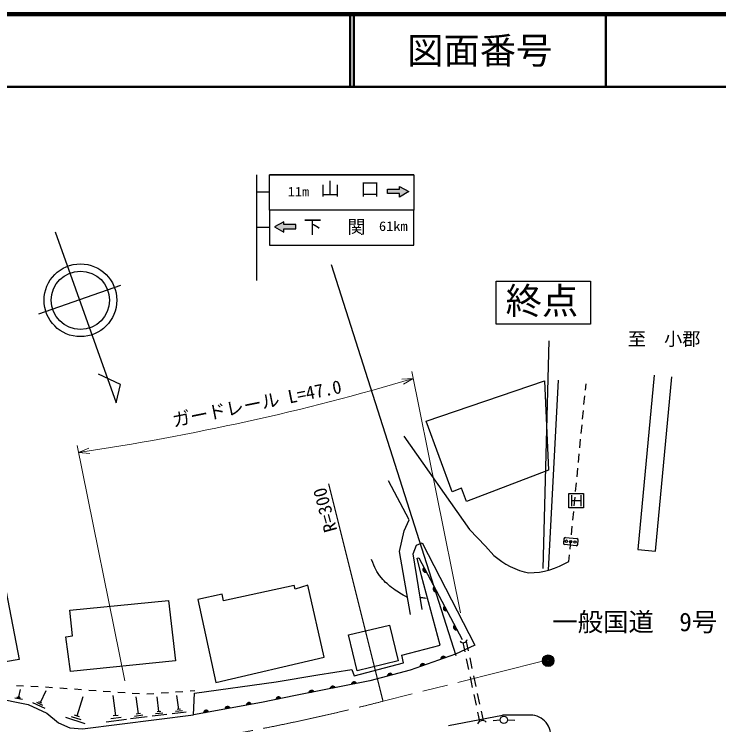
# Model space of a CAD drawing. Units: millimetres, scale not verified. Extents: x 40000 to 680000, y 20000 to 380000.
# Drawn here: x 462458 to 559564, y 282128 to 380000 of the extents above; entities that cross this region are included whole.
import ezdxf
from ezdxf.enums import TextEntityAlignment as Align

# ---------------------------------------------------------------- set-up
doc = ezdxf.new("R2010")
doc.units = ezdxf.units.MM
doc.header["$LTSCALE"] = 1000
doc.header["$PDMODE"] = 32
doc.header["$PDSIZE"] = 500
doc.linetypes.add('CHAIN', pattern=[18.5, 12, -1.5, 3.5, -1.5])
for name, color, linetype, lineweight in [('M-BGD', 7, 'Continuous', 25), ('M-BGD-EXST', 7, 'Continuous', 25), ('M-BMK', 2, 'CHAIN', 13), ('M-BMK-HTXT', 7, 'Continuous', 13), ('M-BMK-SRVR', 3, 'Continuous', 25), ('M-STR-HTXT', 7, 'Continuous', 13), ('M-STR-STRC', 7, 'Continuous', 25), ('M-TTL', 2, 'Continuous', 140), ('M-TTL-LINE', 7, 'Continuous', 50)]:
    doc.layers.add(name, color=color, linetype=linetype, lineweight=lineweight)
doc.layers.add('M-OTRS', color=6, linetype='Continuous')
doc.layers.add('M-TTL-TXT', color=7, linetype='Continuous')
doc.styles.add('ＭＳ ゴシック', font='')
doc.styles.get('ＭＳ ゴシック').set_extended_font_data('MS Gothic')

msp = doc.modelspace()

# ---------------------------------------------------------------- hatches: boundary and pattern name
at = {"layer": 'M-STR-STRC'}
for points in [[(515548, 355899), (515548, 356273), (516827, 355573), (515549, 354821), (515547, 355284), (513887, 355284), (513888, 355902)], [(513888, 355902), (515548, 355899), (515548, 356273), (516827, 355573), (515549, 354821), (515547, 355284), (513887, 355284)], [(499610, 351039), (499611, 351413), (498331, 350713), (499610, 349961), (499611, 350424), (501271, 350424), (501270, 351042)], [(501270, 351042), (499610, 351039), (499611, 351413), (498331, 350713), (499610, 349961), (499611, 350424), (501271, 350424)]]:
    msp.add_hatch(color=256, dxfattribs=at).paths.add_polyline_path(points)

# ---------------------------------------------------------------- linework, layer by layer
at = {"layer": 'M-BGD'}
for p, q in [((468113, 350008), (476526, 326466)), ((477092, 342653), (465828, 338667)), ((477118, 328997), (474071, 330402)), ((550854, 306056), (553078, 330036)), ((476526, 326466), (477118, 328997)), ((536109, 303437), (537482, 329595)), ((541179, 328215), (541264, 329099)), ((540987, 326224), (541102, 327419)), ((540795, 324234), (540910, 325428)), ((540602, 322243), (540718, 323437)), ((540410, 320252), (540525, 321447)), ((540218, 318261), (540333, 319456)), ((540026, 316271), (540141, 317465)), ((539833, 314280), (539949, 315474)), ((539641, 312289), (539756, 313484)), ((539449, 310298), (539564, 311493)), ((539257, 308308), (539372, 309502)), ((539064, 306317), (539180, 307511)), ((538902, 304637), (538987, 305521)), ((518204, 305101), (524197, 293878)), ((524272, 293441), (524544, 292173)), ((524749, 293603), (525027, 292305)), ((524754, 291196), (525068, 289729)), ((525237, 291327), (525551, 289861)), ((525278, 288751), (525593, 287285)), ((525761, 288883), (526075, 287416)), ((462761, 287526), (463760, 287487)), ((463110, 285968), (463317, 287010)), ((464760, 287448), (465759, 287409)), ((466073, 285199), (466857, 286873)), ((466757, 287348), (467754, 287276)), ((468752, 287204), (469749, 287132)), ((470747, 287061), (471744, 286989)), ((472741, 286917), (473739, 286845)), ((474736, 286773), (475734, 286702)), ((486706, 286800), (487331, 286843)), ((463579, 285604), (462537, 285812)), ((463344, 285786), (462823, 285890)), ((463240, 285942), (462979, 285994)), ((471115, 283354), (471985, 286040)), ((476451, 283382), (476100, 286184)), ((476731, 286630), (477729, 286558)), ((478726, 286486), (479723, 286415)), ((479568, 283648), (479278, 285955)), ((480721, 286383), (481718, 286452)), ((482414, 283938), (482158, 285982)), ((482716, 286522), (483714, 286591)), ((484711, 286661), (485709, 286730)), ((485136, 284249), (484894, 286173)), ((525802, 286307), (526117, 284840)), ((526285, 286439), (526599, 284972)), ((466713, 284389), (465040, 285174)), ((466393, 284794), (465556, 285186)), ((466282, 285101), (465863, 285298)), ((482670, 283970), (482158, 283906)), ((486158, 283888), (484234, 283647)), ((485647, 284069), (484685, 283948)), ((485376, 284279), (484895, 284219)), ((526326, 283862), (526598, 282595)), ((526809, 283994), (527087, 282696)), ((472241, 282248), (469555, 283118)), ((471678, 282801), (470335, 283236)), ((471451, 283245), (470780, 283463)), ((477940, 282858), (475138, 282507)), ((477195, 283120), (475795, 282944)), ((476801, 283426), (476101, 283339)), ((480793, 283216), (478486, 282926)), ((480181, 283432), (479027, 283287)), ((479856, 283684), (479279, 283612)), ((483500, 283555), (481456, 283299)), ((482957, 283747), (481935, 283618)), ((522320, 282007), (529740, 283435)), ((533302, 283461), (529740, 283435))]:
    msp.add_line(p, q, dxfattribs=at)
for points in [[(550643, 330261), (548420, 306282), (550854, 306056)], [(516156, 321883), (525204, 309044), (527414, 306722), (528567, 305457)], [(517097, 297318), (515571, 305993), (516217, 308825), (516903, 310362), (514059, 315751)], [(518669, 298020), (517444, 305673), (517925, 306858), (518677, 307194), (525954, 293099)], [(487189, 283514), (487301, 286476), (498573, 288031), (504301, 289014), (508977, 289750), (509313, 288882), (516093, 290665), (515901, 291725), (521167, 293081), (518583, 302645), (518012, 305068), (518204, 305101)], [(525954, 293099), (523294, 291877), (517047, 289651), (511459, 288178), (501236, 286145), (496529, 285216), (487189, 283514)], [(448772, 288075), (459548, 285898), (464367, 284937), (466961, 283720), (468546, 282407), (470107, 281703), (471852, 281591), (487189, 283514)]]:
    msp.add_lwpolyline(points, dxfattribs=at)
for points in [[(519248, 323931), (535553, 329491), (536074, 317209), (524812, 312879), (524119, 314715), (522838, 314212)], [(487766, 299382), (490235, 287958), (505174, 291429), (502906, 301343), (501163, 300789), (501059, 301320), (491291, 299179), (491118, 300115)], [(444711, 297622), (461339, 300425), (463148, 291140), (446422, 288290)], [(470131, 297927), (483714, 299241), (484671, 290929), (470202, 289482), (469597, 294252), (470490, 294400)], [(508525, 294499), (514172, 295861), (515366, 290914), (509719, 289551)]]:
    msp.add_lwpolyline(points, close=True, dxfattribs=at)
for radius in [5016, 4013]:
    msp.add_circle((471588, 340604), radius, dxfattribs=at)
for centre, radius, start, end in [((535218, 312763), 9880, 227.68624, 259.41155), ((533222, 314009), 10959, 270.93989, 301.21509), ((519129, 303484), 354, 126.89803, 289.30321), ((519129, 303484), 283, 129.12207, 287.07917), ((519129, 303484), 212, 132.8684, 283.33285), ((519129, 303484), 142, 140.58013, 275.62112), ((519129, 303484), 100, 150.89779, 265.30345), ((520542, 300838), 354, 126.89803, 289.30321), ((520542, 300838), 283, 129.12207, 287.07917), ((520542, 300838), 212, 132.8684, 283.33285), ((520542, 300838), 142, 140.58013, 275.62112), ((520542, 300838), 100, 150.89779, 265.30345), ((521955, 298191), 354, 126.89803, 289.30321), ((521955, 298191), 283, 129.12207, 287.07917), ((521955, 298191), 212, 132.8684, 283.33285), ((521955, 298191), 142, 140.58013, 275.62112), ((521955, 298191), 100, 150.89779, 265.30345), ((523368, 295545), 354, 126.89803, 289.30321), ((523368, 295545), 283, 129.12207, 287.07917), ((523368, 295545), 212, 132.8684, 283.33285), ((523368, 295545), 142, 140.58013, 275.62112), ((523368, 295545), 100, 150.89779, 265.30345), ((524342, 294017), 580, 221.7458, 346.32669), ((521602, 291217), 354, 28.40819, 190.81337), ((521602, 291217), 283, 30.63223, 188.58933), ((521602, 291217), 212, 34.37856, 184.84301), ((521602, 291217), 142, 42.09029, 177.13128), ((521602, 291217), 100, 52.40795, 166.81361), ((518776, 290210), 354, 28.40819, 190.81337), ((518776, 290210), 283, 30.63223, 188.58933), ((518776, 290210), 212, 34.37856, 184.84301), ((518776, 290210), 142, 42.09029, 177.13128), ((518776, 290210), 100, 52.40795, 166.81361), ((514267, 288863), 354, 23.56521, 185.97039), ((514267, 288863), 283, 25.78925, 183.74635), ((514267, 288863), 212, 29.53558, 180.00003), ((514267, 288863), 142, 37.24731, 172.2883), ((514267, 288863), 100, 47.56497, 161.97063), ((509301, 287694), 354, 20.04693, 182.45211), ((509301, 287694), 283, 22.27097, 180.22807), ((509301, 287694), 212, 26.0173, 176.48175), ((509301, 287694), 142, 33.72903, 168.77002), ((509301, 287694), 100, 44.04669, 158.45235), ((503416, 286523), 354, 20.04693, 182.45211), ((503416, 286523), 283, 22.27097, 180.22807), ((506358, 287109), 354, 20.04693, 182.45211), ((506358, 287109), 283, 22.27097, 180.22807), ((506358, 287109), 212, 26.0173, 176.48175), ((506358, 287109), 142, 33.72903, 168.77002), ((506358, 287109), 100, 44.04669, 158.45235), ((498893, 285627), 354, 19.95735, 182.36253), ((498893, 285627), 283, 22.18139, 180.13849), ((498893, 285627), 212, 25.92772, 176.39217), ((503416, 286523), 212, 26.0173, 176.48175), ((503416, 286523), 142, 33.72903, 168.77002), ((503416, 286523), 100, 44.04669, 158.45235), ((494820, 284850), 354, 19.12771, 181.53288), ((494820, 284850), 283, 21.35175, 179.30885), ((494820, 284850), 212, 25.09807, 175.56252), ((494820, 284850), 142, 32.8098, 167.85079), ((494820, 284850), 100, 43.12746, 157.53313), ((498893, 285627), 142, 33.63945, 168.68044), ((498893, 285627), 100, 43.95711, 158.36278), ((488917, 283774), 354, 19.12771, 181.53288), ((488917, 283774), 283, 21.35175, 179.30885), ((488917, 283774), 212, 25.09807, 175.56252), ((488917, 283774), 142, 32.8098, 167.85079), ((488917, 283774), 100, 43.12746, 157.53313), ((491869, 284312), 354, 19.12771, 181.53288), ((491869, 284312), 283, 21.35175, 179.30885), ((491869, 284312), 212, 25.09807, 175.56252), ((491869, 284312), 142, 32.8098, 167.85079), ((491869, 284312), 100, 43.12746, 157.53313), ((533553, 280601), 2872, 356.58674, 95.00471), ((526989, 281941), 762, 48.20157, 155.46159)]:
    msp.add_arc(centre, radius, start, end, dxfattribs=at)
for points, knots in [([(516685, 299661), (515744, 300161), (515431, 300324), (514711, 300871), (514016, 301398), (513625, 301710), (513065, 302378), (512348, 303235), (512184, 303721), (511697, 304889)], [0, 0, 0, 0, 1, 1, 1, 2, 2, 2, 3, 3, 3, 3]), ([(519214, 299520), (519073, 299547), (519035, 299554), (518920, 299572), (518722, 299604), (518655, 299609), (518411, 299635)], [0, 0, 0, 0, 1, 1, 1, 2, 2, 2, 2])]:
    msp.add_open_spline(points, degree=3, knots=knots, dxfattribs=at)
at = {"layer": 'M-BGD-EXST'}
for p, q in [((529444, 282773), (528448, 282694)), ((530443, 282803), (531443, 282783))]:
    msp.add_line(p, q, dxfattribs=at)
msp.add_circle((529943, 282813), 500, dxfattribs=at)
at = {"layer": 'M-BMK'}
msp.add_line((535253, 290888), (513315, 285377), dxfattribs=at)
msp.add_arc((441021, 565941), 289729, 273.78339, 284.44926, dxfattribs=at)
at = {"layer": 'M-BMK-SRVR'}
msp.add_line((513315, 285377), (505833, 315310), dxfattribs=at)
for radius in [800, 726, 651, 578, 486, 378, 298, 205, 87.8]:
    msp.add_circle((536050, 290955), radius, dxfattribs=at)
at = {"layer": 'M-OTRS'}
msp.add_point((536050, 290955), dxfattribs=at)
at = {"layer": 'M-STR-HTXT'}
for p, q in [((523964, 297541), (517239, 330796)), ((517437, 329816), (515892, 329749)), ((517437, 329816), (516106, 329030)), ((477693, 288184), (471143, 320578)), ((471331, 319648), (472760, 320237)), ((471331, 319648), (472869, 319495))]:
    msp.add_line(p, q, dxfattribs=at)
msp.add_arc((423616, 645631), 329456, 278.32739, 286.54549, dxfattribs=at)
at = {"layer": 'M-STR-STRC'}
for p, q in [((495900, 343309), (495900, 357889)), ((517530, 357889), (497628, 357889)), ((495900, 355520), (497628, 355520)), ((495900, 350660), (497628, 350660)), ((523347, 291617), (506182, 345498)), ((535341, 303645), (536172, 335001)), ((538905, 311998), (538905, 313998)), ((538905, 313998), (540905, 313998)), ((539280, 313748), (539280, 312248)), ((540530, 313748), (540530, 312248)), ((540905, 313998), (540905, 311998)), ((539280, 312998), (540530, 312998)), ((540905, 311998), (538905, 311998)), ((538199, 307753), (538140, 307156)), ((538418, 307932), (540010, 307774)), ((540130, 306958), (540189, 307555)), ((539911, 306779), (538319, 306937))]:
    msp.add_line(p, q, dxfattribs=at)
for points in [[(517530, 357889), (517530, 353029), (497628, 353029), (497628, 357889)], [(515548, 355899), (515548, 356273), (516827, 355573), (515549, 354821), (515547, 355284), (513887, 355284), (513888, 355902)], [(497628, 353029), (497628, 348169), (517530, 348169), (517530, 353029)], [(499610, 351039), (499611, 351413), (498331, 350713), (499610, 349961), (499611, 350424), (501271, 350424), (501270, 351042)], [(528880, 343232), (541877, 343232), (541877, 337301), (528880, 337301)]]:
    msp.add_lwpolyline(points, close=True, dxfattribs=at)
for centre in [(538568, 307415), (539165, 307355), (539762, 307296)]:
    msp.add_circle(centre, 167, dxfattribs=at)
for centre, radius, start, end in [((538478, 307636), 302, 101.4573, 157.20609), ((539878, 307482), 320, 13.12828, 65.53511), ((538443, 307221), 310, 192.15113, 246.51226), ((539840, 307089), 318, 282.90192, 335.76147)]:
    msp.add_arc(centre, radius, start, end, dxfattribs=at)
at = {"layer": 'M-TTL'}
msp.add_line((680000, 380000), (40000, 380000), dxfattribs=at)
at = {"layer": 'M-TTL-LINE'}
for p, q in [((508747, 380000), (508747, 370000)), ((509247, 380000), (509247, 370000)), ((543997, 380000), (543997, 370000)), ((40000, 370000), (680000, 370000))]:
    msp.add_line(p, q, dxfattribs=at)

# ---------------------------------------------------------------- texts
at = {"layer": 'M-BMK-HTXT', "style": 'ＭＳ ゴシック'}
msp.add_text('至\u3000小郡', height=1833, dxfattribs=at).set_placement((552031, 335281), align=Align.MIDDLE_CENTER)
msp.add_text('一般国道\u30009号', height=2566, dxfattribs=at).set_placement((547984, 294245), align=Align.BOTTOM_CENTER)
at = {"layer": 'M-BMK-SRVR', "style": 'ＭＳ ゴシック'}
msp.add_text('R=300', height=1833, rotation=105.192, dxfattribs=at).set_placement((506108, 308701), align=Align.MIDDLE_LEFT)
at = {"layer": 'M-STR-HTXT', "style": 'ＭＳ ゴシック'}
msp.add_text('ガードレール L=47.0', height=1833, rotation=11.432, dxfattribs=at).set_placement((496193, 324965), align=Align.BOTTOM_CENTER)
at = {"layer": 'M-STR-STRC', "style": 'ＭＳ ゴシック', "width": 1.1}
for s, height, p in [('山\u3000口', 1833, (508743, 354467)), ('11m', 1320, (501632, 354500)), ('61km', 1320, (514705, 349753))]:
    msp.add_text(s, height=height, dxfattribs=at).set_placement(p, align=Align.BOTTOM_CENTER)
at = {"layer": 'M-STR-STRC', "style": 'ＭＳ ゴシック'}
msp.add_text('終点', height=3666, dxfattribs=at).set_placement((530194, 340530), align=Align.MIDDLE_LEFT)
at = {"layer": 'M-STR-STRC', "insert": (506884, 349607), "char_height": 1833, "attachment_point": 8, "style": 'ＭＳ ゴシック'}
msp.add_mtext('\\T1.21;下\u3000関', dxfattribs=at)
at = {"layer": 'M-TTL-TXT', "style": 'ＭＳ ゴシック'}
msp.add_text('図面番号', height=3666, dxfattribs=at).set_placement((526622, 375000), align=Align.MIDDLE_CENTER)

doc.saveas('drawing.dxf')
